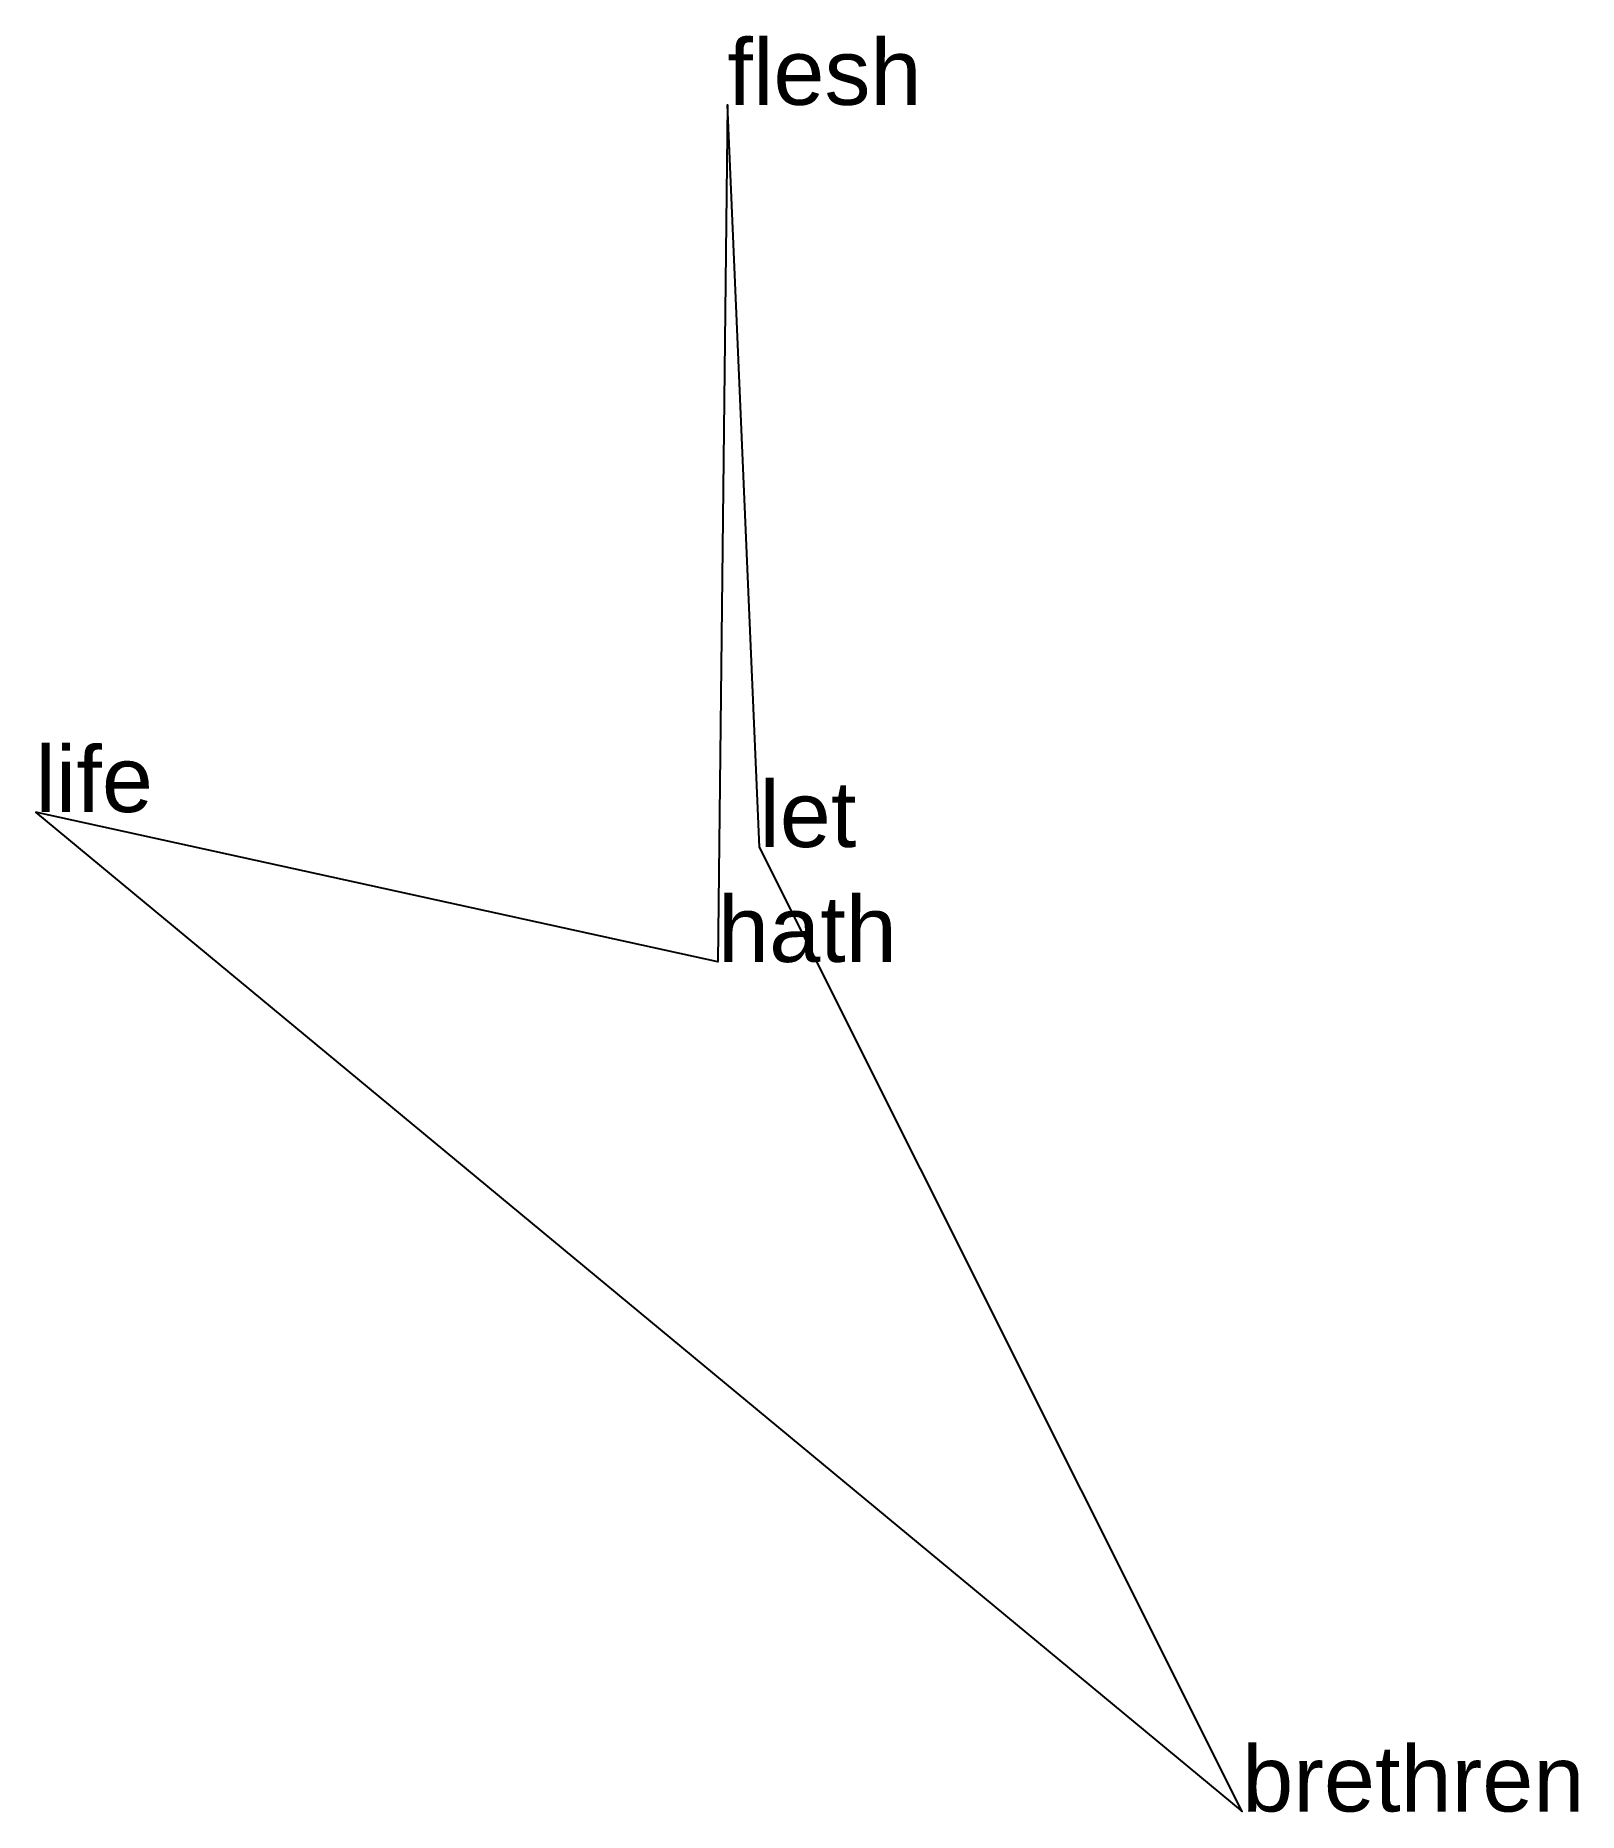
# Model space of a CAD drawing. Extents: x -4.12 to 2.92, y -4.17 to 3.93.
import ezdxf

# ---------------------------------------------------------------- set-up
doc = ezdxf.new("R2010")
doc.units = 0
doc.styles.get("Standard").update_dxf_attribs({"font": 'arial.ttf'})

msp = doc.modelspace()

# ---------------------------------------------------------------- linework, layer by layer
at = {"linetype": 'CONTINUOUS'}
msp.add_polyline3d([(-4.1206, 0.3907, 0), (1.3822, -4.1661, 0), (-0.8195, 0.2312, 0), (-0.9652, 3.6152, 0), (-1.0083, -0.2926, 0), (-4.1206, 0.3907, 0)], dxfattribs=at)

# ---------------------------------------------------------------- texts
for s, p in [('flesh', (-0.9652, 3.6152)), ('life', (-4.1206, 0.3907)), ('let', (-0.8195, 0.2312)), ('hath', (-1.0083, -0.2926)), ('brethren', (1.3822, -4.1661))]:
    msp.add_text(s, height=0.3).set_placement(p)

doc.saveas('drawing.dxf')
